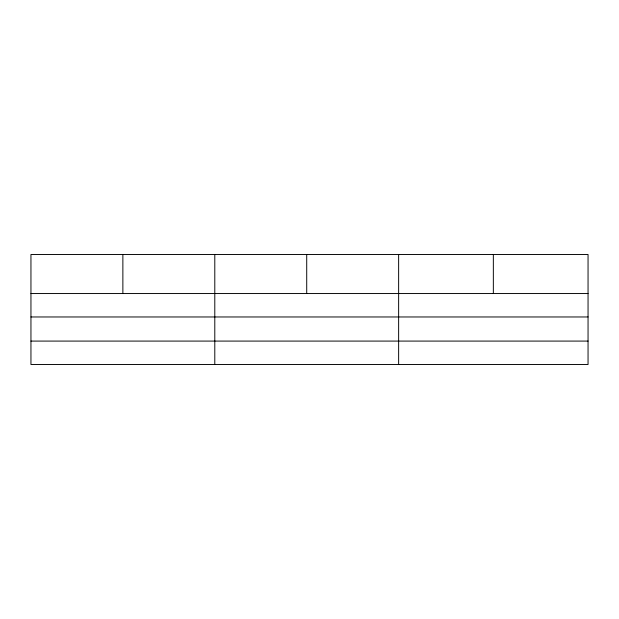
<?xml version="1.0" encoding="UTF-8"?>
<svg xmlns="http://www.w3.org/2000/svg" width="619" height="619" viewBox="0 0 619 619"><rect width="100%" height="100%" fill="white"/><g stroke="black" fill="none" stroke-linecap="round" stroke-linejoin="round"><path stroke-width="0.93" d="M588.05 316.967L588.05 254.494L30.95 254.494L30.95 364.506L588.05 364.506L588.05 316.967L30.95 316.967M30.95 293.545L588.05 293.545M30.95 341.084L588.05 341.084M493.343 254.494L493.343 293.545M398.636 254.494L398.636 364.506M306.714 254.494L306.714 293.545M214.793 254.494L214.793 364.506M122.872 254.494L122.872 293.545"/></g></svg>
